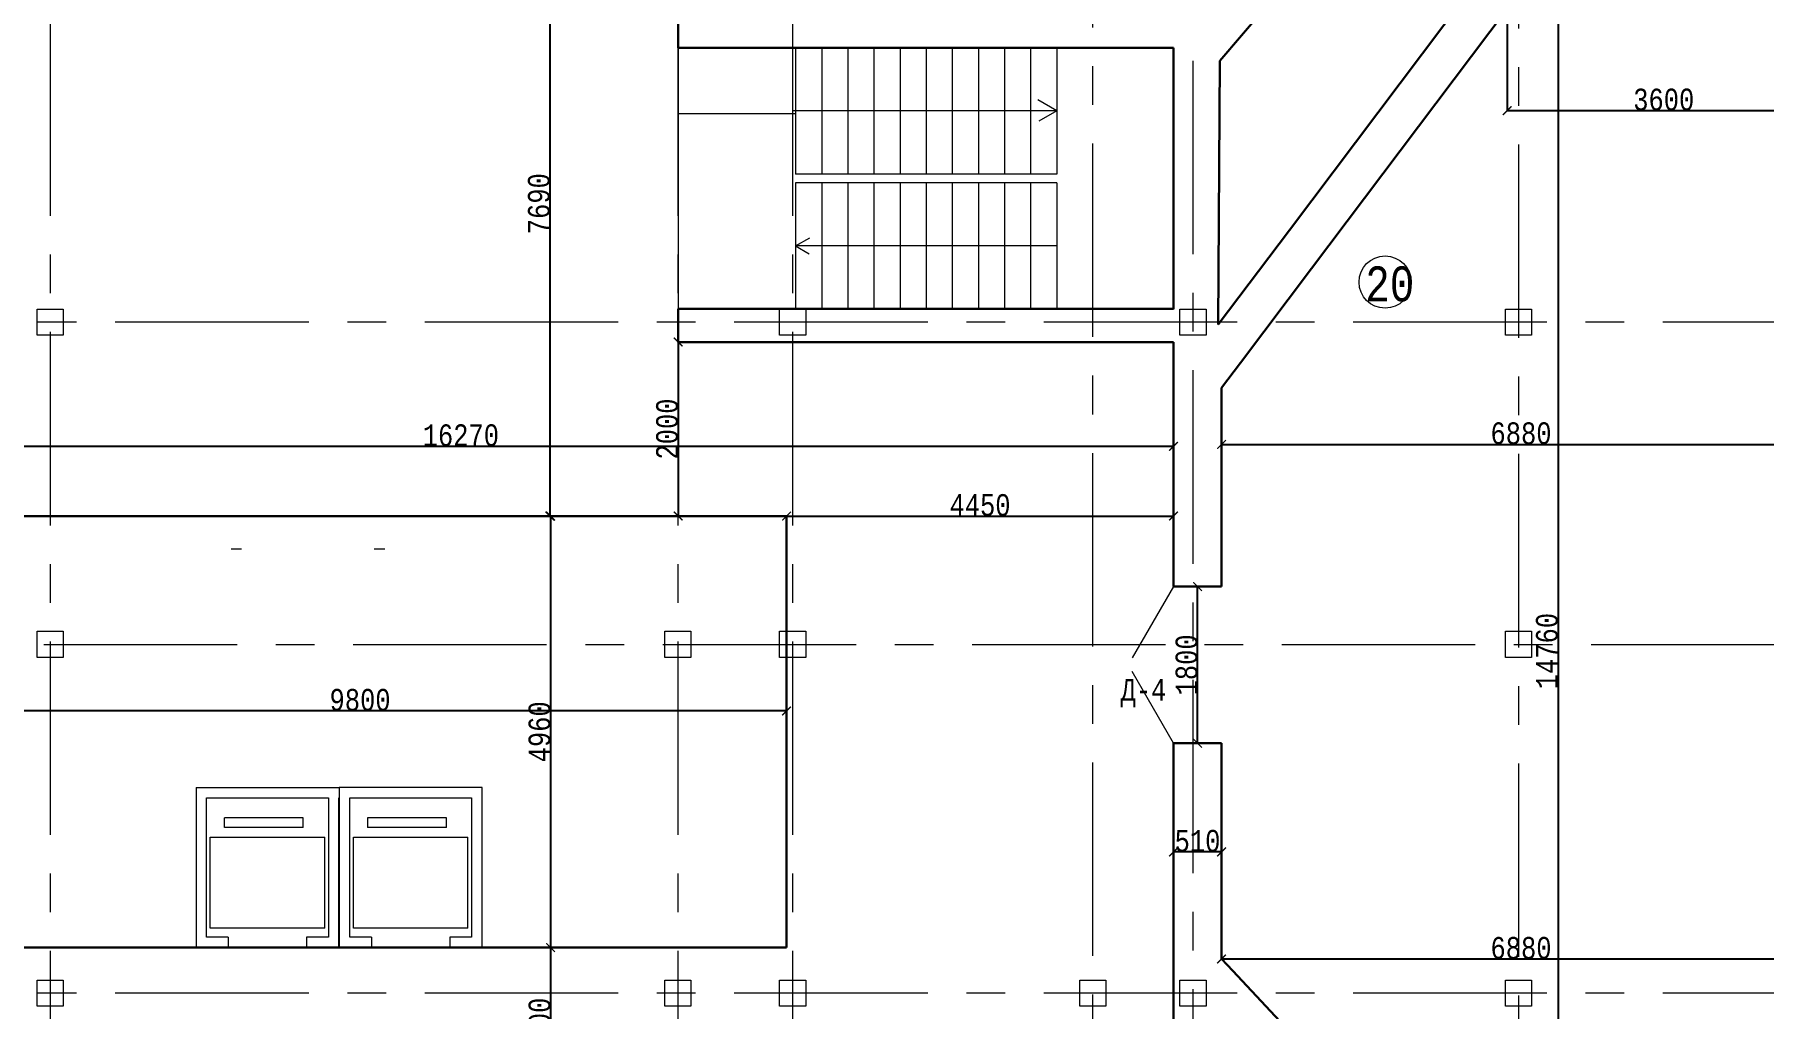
# Model space of a CAD drawing. Header units: millimetres. Extents: x -689206 to 4969298, y -1019800 to 703299.
# Drawn here: x 72604 to 92468, y -632938 to -621749 of the extents above; entities that cross this region are included whole.
import ezdxf

# ---------------------------------------------------------------- set-up
doc = ezdxf.new("R2010")
doc.units = ezdxf.units.MM
doc.linetypes.add('осеваяX2', pattern=[101.6, 63.5, -12.7, 12.7, -12.7])
for name, color, linetype, lineweight in [('несущие', 7, 'Continuous', 30), ('РАЗМЕРЫ', 7, 'Continuous', 9), ('стены', 7, 'Continuous', 20)]:
    doc.layers.add(name, color=color, linetype=linetype, lineweight=lineweight)
doc.layers.add('четотам', color=7, linetype='Continuous')
doc.styles.add('Аннотативный', font='isocteur.ttf', dxfattribs={"width": 0.7, "height": 250})
doc.dimstyles.new('Аннотативный', dxfattribs={"dimscale": 0, "dimtxt": 250, "dimasz": 100, "dimexe": 1.25, "dimexo": 0.625, "dimtad": 1, "dimdec": 0, "dimtxsty": 'Аннотативный', "dimblk": 'ARCHTICK', "dimcen": 2.5, "dimadec": 0, "dimazin": 0, "dimtfac": 1, "dimtdec": 0, "dimtmove": 0, "dimatfit": 3, "dimfxl": 1, "dimarcsym": 0})

# ---------------------------------------------------------------- blocks, each defined once
blk = doc.blocks.new('_ArchTick')
at = {"color": 0, "linetype": 'ByBlock', "const_width": 0.15}
blk.add_lwpolyline([(-0.5, -0.5), (0.5, 0.5)], dxfattribs=at)
blk = doc.blocks.new('*D2751')
at = {"layer": 'Defpoints', "color": 0, "lineweight": 5, "transparency": 16777216}
for p in [(86243, -626457), (93124, -626457), (93124, -626457)]:
    blk.add_point(p, dxfattribs=at)
at = {"layer": 'стены', "color": 0, "lineweight": -2, "transparency": 16777216}
for p, q in [((86243, -626456), (86243, -626456)), ((86243, -626457), (93124, -626457)), ((93124, -626456), (93124, -626456))]:
    blk.add_line(p, q, dxfattribs=at)
at = {"layer": 'стены', "color": 0, "lineweight": -2, "transparency": 16777216, "xscale": 100, "yscale": 100, "zscale": 100, "rotation": 180}
blk.add_blockref('_ArchTick', (86243, -626457), dxfattribs=at)
at = {"layer": 'стены', "color": 0, "lineweight": -2, "transparency": 16777216, "xscale": 100, "yscale": 100, "zscale": 100}
blk.add_blockref('_ArchTick', (93124, -626457), dxfattribs=at)
at = {"layer": 'стены', "color": 0, "lineweight": 5, "transparency": 16777216, "insert": (89683, -626331), "char_height": 250, "attachment_point": 5, "style": 'Аннотативный'}
blk.add_mtext('6880', dxfattribs=at)
blk = doc.blocks.new('*D2789')
at = {"layer": 'Defpoints', "color": 0, "linetype": 'ByBlock', "lineweight": 5, "transparency": 16777216}
for p in [(90108, -621455), (90108, -636210), (90108, -636210)]:
    blk.add_point(p, dxfattribs=at)
at = {"layer": 'РАЗМЕРЫ', "color": 0, "linetype": 'ByBlock', "lineweight": -2, "transparency": 16777216}
for p, q in [((90108, -621455), (90109, -621455)), ((90108, -621455), (90108, -636210)), ((90108, -636210), (90109, -636210))]:
    blk.add_line(p, q, dxfattribs=at)
at = {"layer": 'РАЗМЕРЫ', "color": 0, "linetype": 'ByBlock', "lineweight": -2, "transparency": 16777216, "xscale": 100, "yscale": 100, "zscale": 100}
for p, rotation in [((90108, -621455), 90), ((90108, -636210), 270)]:
    blk.add_blockref('_ArchTick', p, dxfattribs=dict(at, rotation=rotation))
at = {"layer": 'РАЗМЕРЫ', "color": 0, "linetype": 'ByBlock', "lineweight": 5, "transparency": 16777216, "insert": (89982, -628832), "char_height": 250, "attachment_point": 5, "rotation": 90, "style": 'Аннотативный'}
blk.add_mtext('14760', dxfattribs=at)
blk = doc.blocks.new('*D2859')
at = {"layer": 'Defpoints', "color": 0, "linetype": 'ByBlock', "lineweight": 5, "transparency": 16777216}
for p in [(85967, -628091), (85967, -628091), (85967, -629891)]:
    blk.add_point(p, dxfattribs=at)
at = {"layer": 'РАЗМЕРЫ', "color": 0, "linetype": 'ByBlock', "lineweight": -2, "transparency": 16777216}
for p, q in [((85967, -628091), (85968, -628091)), ((85967, -629891), (85967, -628091)), ((85967, -629891), (85968, -629891))]:
    blk.add_line(p, q, dxfattribs=at)
at = {"layer": 'РАЗМЕРЫ', "color": 0, "linetype": 'ByBlock', "lineweight": -2, "transparency": 16777216, "xscale": 100, "yscale": 100, "zscale": 100}
for p, rotation in [((85967, -628091), 90), ((85967, -629891), 270)]:
    blk.add_blockref('_ArchTick', p, dxfattribs=dict(at, rotation=rotation))
at = {"layer": 'РАЗМЕРЫ', "color": 0, "linetype": 'ByBlock', "lineweight": 5, "transparency": 16777216, "insert": (85841, -628991), "char_height": 250, "attachment_point": 5, "rotation": 90, "style": 'Аннотативный'}
blk.add_mtext('1800', dxfattribs=at)
blk = doc.blocks.new('*D2868')
at = {"layer": 'Defpoints', "color": 0, "linetype": 'ByBlock', "lineweight": 5, "transparency": 16777216}
for p in [(86242, -632370), (93124, -632370), (93124, -632370)]:
    blk.add_point(p, dxfattribs=at)
at = {"layer": 'РАЗМЕРЫ', "color": 0, "linetype": 'ByBlock', "lineweight": -2, "transparency": 16777216}
for p, q in [((86242, -632369), (86242, -632369)), ((86242, -632370), (93124, -632370)), ((93124, -632369), (93124, -632369))]:
    blk.add_line(p, q, dxfattribs=at)
at = {"layer": 'РАЗМЕРЫ', "color": 0, "linetype": 'ByBlock', "lineweight": -2, "transparency": 16777216, "xscale": 100, "yscale": 100, "zscale": 100, "rotation": 180}
blk.add_blockref('_ArchTick', (86242, -632370), dxfattribs=at)
at = {"layer": 'РАЗМЕРЫ', "color": 0, "linetype": 'ByBlock', "lineweight": -2, "transparency": 16777216, "xscale": 100, "yscale": 100, "zscale": 100}
blk.add_blockref('_ArchTick', (93124, -632370), dxfattribs=at)
at = {"layer": 'РАЗМЕРЫ', "color": 0, "linetype": 'ByBlock', "lineweight": 5, "transparency": 16777216, "insert": (89683, -632244), "char_height": 250, "attachment_point": 5, "style": 'Аннотативный'}
blk.add_mtext('6880', dxfattribs=at)
blk = doc.blocks.new('*D2888')
at = {"layer": 'Defpoints', "color": 0, "linetype": 'ByBlock', "lineweight": 5, "transparency": 16777216}
for p in [(71444, -627281), (81244, -627281), (71444, -629520)]:
    blk.add_point(p, dxfattribs=at)
at = {"layer": 'РАЗМЕРЫ', "color": 0, "linetype": 'ByBlock', "lineweight": -2, "transparency": 16777216}
for p, q in [((71444, -627282), (71444, -629521)), ((81244, -627282), (81244, -629521)), ((81244, -629520), (71444, -629520))]:
    blk.add_line(p, q, dxfattribs=at)
at = {"layer": 'РАЗМЕРЫ', "color": 0, "linetype": 'ByBlock', "lineweight": -2, "transparency": 16777216, "xscale": 100, "yscale": 100, "zscale": 100, "rotation": 180}
blk.add_blockref('_ArchTick', (71444, -629520), dxfattribs=at)
at = {"layer": 'РАЗМЕРЫ', "color": 0, "linetype": 'ByBlock', "lineweight": -2, "transparency": 16777216, "xscale": 100, "yscale": 100, "zscale": 100}
blk.add_blockref('_ArchTick', (81244, -629520), dxfattribs=at)
at = {"layer": 'РАЗМЕРЫ', "color": 0, "linetype": 'ByBlock', "lineweight": 5, "transparency": 16777216, "insert": (76344, -629394), "char_height": 250, "attachment_point": 5, "style": 'Аннотативный'}
blk.add_mtext('9800', dxfattribs=at)
blk = doc.blocks.new('*D2889')
at = {"layer": 'Defpoints', "color": 0, "linetype": 'ByBlock', "lineweight": 5, "transparency": 16777216}
for p in [(78525, -620102), (78525, -627281), (78525, -627281)]:
    blk.add_point(p, dxfattribs=at)
at = {"layer": 'РАЗМЕРЫ', "color": 0, "linetype": 'ByBlock', "lineweight": -2, "transparency": 16777216}
for p, q in [((78525, -620102), (78525, -627281)), ((78526, -620102), (78526, -620102)), ((78526, -627281), (78526, -627281))]:
    blk.add_line(p, q, dxfattribs=at)
at = {"layer": 'РАЗМЕРЫ', "color": 0, "linetype": 'ByBlock', "lineweight": -2, "transparency": 16777216, "xscale": 100, "yscale": 100, "zscale": 100}
for p, rotation in [((78525, -620102), 90), ((78525, -627281), 270)]:
    blk.add_blockref('_ArchTick', p, dxfattribs=dict(at, rotation=rotation))
at = {"layer": 'РАЗМЕРЫ', "color": 0, "linetype": 'ByBlock', "lineweight": 5, "transparency": 16777216, "insert": (78400, -623692), "char_height": 250, "attachment_point": 5, "rotation": 90, "style": 'Аннотативный'}
blk.add_mtext('7690', dxfattribs=at)
blk = doc.blocks.new('*D2891')
at = {"layer": 'Defpoints', "color": 0, "linetype": 'ByBlock', "lineweight": 5, "transparency": 16777216}
for p in [(79999, -625281), (79999, -627281), (79999, -627281)]:
    blk.add_point(p, dxfattribs=at)
at = {"layer": 'РАЗМЕРЫ', "color": 0, "linetype": 'ByBlock', "lineweight": -2, "transparency": 16777216}
for p, q in [((79999, -625281), (80000, -625281)), ((79999, -625281), (79999, -627281)), ((79999, -627281), (80000, -627281))]:
    blk.add_line(p, q, dxfattribs=at)
at = {"layer": 'РАЗМЕРЫ', "color": 0, "linetype": 'ByBlock', "lineweight": -2, "transparency": 16777216, "xscale": 100, "yscale": 100, "zscale": 100}
for p, rotation in [((79999, -625281), 90), ((79999, -627281), 270)]:
    blk.add_blockref('_ArchTick', p, dxfattribs=dict(at, rotation=rotation))
at = {"layer": 'РАЗМЕРЫ', "color": 0, "linetype": 'ByBlock', "lineweight": 5, "transparency": 16777216, "insert": (79873, -626281), "char_height": 250, "attachment_point": 5, "rotation": 90, "style": 'Аннотативный'}
blk.add_mtext('2000', dxfattribs=at)
blk = doc.blocks.new('*D2892')
at = {"layer": 'Defpoints', "color": 0, "linetype": 'ByBlock', "lineweight": 5, "transparency": 16777216}
for p in [(78524, -627281), (78527, -632239), (78533, -632239)]:
    blk.add_point(p, dxfattribs=at)
at = {"layer": 'РАЗМЕРЫ', "color": 0, "linetype": 'ByBlock', "lineweight": -2, "transparency": 16777216}
for p, q in [((78525, -627281), (78534, -627281)), ((78533, -627281), (78533, -632239)), ((78528, -632239), (78534, -632239))]:
    blk.add_line(p, q, dxfattribs=at)
at = {"layer": 'РАЗМЕРЫ', "color": 0, "linetype": 'ByBlock', "lineweight": -2, "transparency": 16777216, "xscale": 100, "yscale": 100, "zscale": 100}
for p, rotation in [((78533, -627281), 90), ((78533, -632239), 270)]:
    blk.add_blockref('_ArchTick', p, dxfattribs=dict(at, rotation=rotation))
at = {"layer": 'РАЗМЕРЫ', "color": 0, "linetype": 'ByBlock', "lineweight": 5, "transparency": 16777216, "insert": (78407, -629760), "char_height": 250, "attachment_point": 5, "rotation": 90, "style": 'Аннотативный'}
blk.add_mtext('4960', dxfattribs=at)
blk = doc.blocks.new('*D2893')
at = {"layer": 'Defpoints', "color": 0, "linetype": 'ByBlock', "lineweight": 5, "transparency": 16777216}
for p in [(78527, -632239), (78534, -634091), (79145, -634091)]:
    blk.add_point(p, dxfattribs=at)
at = {"layer": 'РАЗМЕРЫ', "color": 0, "linetype": 'ByBlock', "lineweight": -2, "transparency": 16777216}
for p, q in [((78528, -632239), (78535, -632239)), ((78534, -632239), (78534, -634091)), ((79145, -634091), (78533, -634091))]:
    blk.add_line(p, q, dxfattribs=at)
at = {"layer": 'РАЗМЕРЫ', "color": 0, "linetype": 'ByBlock', "lineweight": -2, "transparency": 16777216, "xscale": 100, "yscale": 100, "zscale": 100}
for p, rotation in [((78534, -632239), 90), ((78534, -634091), 270)]:
    blk.add_blockref('_ArchTick', p, dxfattribs=dict(at, rotation=rotation))
at = {"layer": 'РАЗМЕРЫ', "color": 0, "linetype": 'ByBlock', "lineweight": 5, "transparency": 16777216, "insert": (78408, -633165), "char_height": 250, "attachment_point": 5, "rotation": 90, "style": 'Аннотативный'}
blk.add_mtext('2000', dxfattribs=at)
blk = doc.blocks.new('*D2923')
at = {"layer": 'Defpoints', "color": 0, "lineweight": 5, "ltscale": 150, "transparency": 16777216}
for p in [(89523, -621455), (93123, -621455), (93123, -622623)]:
    blk.add_point(p, dxfattribs=at)
at = {"layer": 'РАЗМЕРЫ', "color": 0, "lineweight": -2, "ltscale": 150, "transparency": 16777216}
for p, q in [((89523, -621456), (89523, -622624)), ((93123, -621456), (93123, -622624)), ((89523, -622623), (93123, -622623))]:
    blk.add_line(p, q, dxfattribs=at)
at = {"layer": 'РАЗМЕРЫ', "color": 0, "lineweight": -2, "ltscale": 150, "transparency": 16777216, "xscale": 100, "yscale": 100, "zscale": 100, "rotation": 180}
blk.add_blockref('_ArchTick', (89523, -622623), dxfattribs=at)
at = {"layer": 'РАЗМЕРЫ', "color": 0, "lineweight": -2, "ltscale": 150, "transparency": 16777216, "xscale": 100, "yscale": 100, "zscale": 100}
blk.add_blockref('_ArchTick', (93123, -622623), dxfattribs=at)
at = {"layer": 'РАЗМЕРЫ', "color": 0, "lineweight": 5, "ltscale": 150, "transparency": 16777216, "insert": (91323, -622497), "char_height": 250, "attachment_point": 5, "style": 'Аннотативный'}
blk.add_mtext('3600', dxfattribs=at)
blk = doc.blocks.new('*D2931')
at = {"layer": 'Defpoints', "color": 0, "linetype": 'ByBlock', "lineweight": 5, "ltscale": 35, "transparency": 16777216}
for p in [(85690, -630930), (86243, -630930), (85690, -631140)]:
    blk.add_point(p, dxfattribs=at)
at = {"layer": 'РАЗМЕРЫ', "color": 0, "linetype": 'ByBlock', "lineweight": -2, "ltscale": 35, "transparency": 16777216}
for p, q in [((85690, -630930), (85690, -631141)), ((86243, -630930), (86243, -631141)), ((86243, -631140), (85690, -631140))]:
    blk.add_line(p, q, dxfattribs=at)
at = {"layer": 'РАЗМЕРЫ', "color": 0, "linetype": 'ByBlock', "lineweight": -2, "ltscale": 35, "transparency": 16777216, "xscale": 100, "yscale": 100, "zscale": 100, "rotation": 180}
blk.add_blockref('_ArchTick', (85690, -631140), dxfattribs=at)
at = {"layer": 'РАЗМЕРЫ', "color": 0, "linetype": 'ByBlock', "lineweight": -2, "ltscale": 35, "transparency": 16777216, "xscale": 100, "yscale": 100, "zscale": 100}
blk.add_blockref('_ArchTick', (86243, -631140), dxfattribs=at)
at = {"layer": 'РАЗМЕРЫ', "color": 0, "linetype": 'ByBlock', "lineweight": 5, "ltscale": 35, "transparency": 16777216, "insert": (85966, -631014), "char_height": 250, "attachment_point": 5, "style": 'Аннотативный'}
blk.add_mtext('510', dxfattribs=at)
blk = doc.blocks.new('*D2932')
at = {"layer": 'Defpoints', "color": 0, "linetype": 'ByBlock', "lineweight": 5, "ltscale": 35, "transparency": 16777216}
for p in [(69314, -625281), (85690, -625281), (69314, -626480)]:
    blk.add_point(p, dxfattribs=at)
at = {"layer": 'РАЗМЕРЫ', "color": 0, "linetype": 'ByBlock', "lineweight": -2, "ltscale": 35, "transparency": 16777216}
for p, q in [((69314, -625282), (69314, -626481)), ((85690, -625282), (85690, -626481)), ((85690, -626480), (69314, -626480))]:
    blk.add_line(p, q, dxfattribs=at)
at = {"layer": 'РАЗМЕРЫ', "color": 0, "linetype": 'ByBlock', "lineweight": -2, "ltscale": 35, "transparency": 16777216, "xscale": 100, "yscale": 100, "zscale": 100, "rotation": 180}
blk.add_blockref('_ArchTick', (69314, -626480), dxfattribs=at)
at = {"layer": 'РАЗМЕРЫ', "color": 0, "linetype": 'ByBlock', "lineweight": -2, "ltscale": 35, "transparency": 16777216, "xscale": 100, "yscale": 100, "zscale": 100}
blk.add_blockref('_ArchTick', (85690, -626480), dxfattribs=at)
at = {"layer": 'РАЗМЕРЫ', "color": 0, "linetype": 'ByBlock', "lineweight": 5, "ltscale": 35, "transparency": 16777216, "insert": (77502, -626354), "char_height": 250, "attachment_point": 5, "style": 'Аннотативный'}
blk.add_mtext('16270', dxfattribs=at)
blk = doc.blocks.new('*D2933')
at = {"layer": 'Defpoints', "color": 0, "linetype": 'ByBlock', "lineweight": 5, "ltscale": 35, "transparency": 16777216}
for p in [(81244, -627281), (85690, -627281), (85690, -627281)]:
    blk.add_point(p, dxfattribs=at)
at = {"layer": 'РАЗМЕРЫ', "color": 0, "linetype": 'ByBlock', "lineweight": -2, "ltscale": 35, "transparency": 16777216}
for p, q in [((81244, -627281), (81244, -627280)), ((81244, -627281), (85690, -627281)), ((85690, -627281), (85690, -627280))]:
    blk.add_line(p, q, dxfattribs=at)
at = {"layer": 'РАЗМЕРЫ', "color": 0, "linetype": 'ByBlock', "lineweight": -2, "ltscale": 35, "transparency": 16777216, "xscale": 100, "yscale": 100, "zscale": 100, "rotation": 180}
blk.add_blockref('_ArchTick', (81244, -627281), dxfattribs=at)
at = {"layer": 'РАЗМЕРЫ', "color": 0, "linetype": 'ByBlock', "lineweight": -2, "ltscale": 35, "transparency": 16777216, "xscale": 100, "yscale": 100, "zscale": 100}
blk.add_blockref('_ArchTick', (85690, -627281), dxfattribs=at)
at = {"layer": 'РАЗМЕРЫ', "color": 0, "linetype": 'ByBlock', "lineweight": 5, "ltscale": 35, "transparency": 16777216, "insert": (83467, -627156), "char_height": 250, "attachment_point": 5, "style": 'Аннотативный'}
blk.add_mtext('4450', dxfattribs=at)

msp = doc.modelspace()

# ---------------------------------------------------------------- linework, layer by layer
at = {"layer": 'несущие', "color": 0}
for p, q in [((89319.6, -620944.9), (87021.2, -623996.1)), ((89523.1, -621454.9), (87276.2, -624437.8))]:
    msp.add_line(p, q, dxfattribs=at)
at = {"layer": 'РАЗМЕРЫ', "linetype": 'осеваяX2', "lineweight": 5, "ltscale": 35}
for p, q in [((72784.2, -607385.9), (72784.2, -657227.2)), ((79994.2, -607385.9), (79994.2, -657227.2)), ((84764.2, -657227.2), (84764.2, -607385.9)), ((85913.9, -622049.8), (85913.9, -657227.2)), ((111314.2, -625052.9), (44261.5, -625052.9)), ((111314.2, -632762.9), (44261.5, -632762.9))]:
    msp.add_line(p, q, dxfattribs=at)
at = {"layer": 'РАЗМЕРЫ', "linetype": 'ByBlock', "lineweight": 30}
for p, q in [((79998.8, -621901.3), (79998.8, -621521.3)), ((85689.8, -621901.3), (79998.8, -621901.3)), ((87021.2, -623996.1), (86204.6, -625080.1)), ((87276.2, -624437.8), (86459.6, -625521.8)), ((79998.8, -625281.3), (79998.8, -624901.3)), ((79998.8, -624901.3), (85686.7, -624901.3)), ((85688.2, -625281.3), (79998.8, -625281.3)), ((85688.2, -625281.3), (85689.8, -625281.3)), ((86459.6, -625521.8), (86243.3, -625809)), ((81244.3, -627281.3), (71444.2, -627281.3)), ((81244.3, -632236.9), (81244.3, -627281.3)), ((86242.6, -632371.1), (86243.3, -629891.3)), ((71444.2, -632236.9), (79569.1, -632236.9)), ((79569.1, -632236.9), (81244.3, -632236.9)), ((86371.5, -632507.1), (86241.6, -632370)), ((87182.6, -633375.5), (86371.5, -632507.1))]:
    msp.add_line(p, q, dxfattribs=at)
at = {"layer": 'РАЗМЕРЫ', "lineweight": 30}
msp.add_line((86719.3, -621469.4), (86224.3, -622049.4), dxfattribs=at)
at = {"layer": 'РАЗМЕРЫ', "linetype": 'ByBlock', "lineweight": 20}
for p, q in [((79998.8, -621901.3), (79998.8, -624901.3)), ((84348.8, -621901.3), (81348.8, -621901.3)), ((85689.8, -621901.3), (84348.8, -621901.3)), ((81348.8, -622661.3), (79998.8, -622661.3)), ((84348.8, -624901.3), (81348.8, -624901.3)), ((84048.8, -624901.3), (84348.8, -624901.3)), ((84348.8, -624901.3), (85698.8, -624901.3)), ((78147.1, -627281.3), (76627.1, -627281.3)), ((74981.5, -627661.3), (74861.5, -627661.3)), ((76627.1, -627661.3), (76507.1, -627661.3))]:
    msp.add_line(p, q, dxfattribs=at)
at = {"layer": 'РАЗМЕРЫ', "linetype": 'ByBlock', "lineweight": 13}
for p, q in [((81348.8, -621901.3), (81348.8, -623351.3)), ((81648.8, -621901.3), (81648.8, -623351.3)), ((81948.8, -621901.3), (81948.8, -623351.3)), ((82248.8, -621901.3), (82248.8, -623351.3)), ((82548.8, -621901.3), (82548.8, -623351.3)), ((82848.8, -621901.3), (82848.8, -623351.3)), ((83148.8, -621901.3), (83148.8, -623351.3)), ((83448.8, -621901.3), (83448.8, -623351.3)), ((83748.8, -621901.3), (83748.8, -623351.3)), ((84048.8, -621901.3), (84048.8, -623351.3)), ((84348.8, -621901.3), (84348.8, -623351.3)), ((84348.8, -622626.3), (84131.1, -622500.6)), ((84348.8, -622626.3), (81314.2, -622626.3)), ((84348.8, -622626.3), (84144, -622744.6)), ((84348.8, -623351.3), (81348.8, -623351.3)), ((81348.8, -623451.3), (81348.8, -624901.3)), ((84348.8, -623451.3), (81348.8, -623451.3)), ((81648.8, -623451.3), (81648.8, -624901.3)), ((81948.8, -623451.3), (81948.8, -624901.3)), ((82248.8, -623451.3), (82248.8, -624901.3)), ((82548.8, -623451.3), (82548.8, -624901.3)), ((82848.8, -623451.3), (82848.8, -624901.3)), ((83148.8, -623451.3), (83148.8, -624901.3)), ((83448.8, -623451.3), (83448.8, -624901.3)), ((83748.8, -623451.3), (83748.8, -624901.3)), ((84048.8, -623451.3), (84048.8, -624901.3)), ((84348.8, -623451.3), (84348.8, -624901.3)), ((81348.8, -624176.3), (81510.1, -624083.2)), ((84348.8, -624176.3), (81348.8, -624176.3)), ((81348.8, -624176.3), (81505.7, -624266.9)), ((74459.5, -630398.7), (74459.5, -632238.7)), ((74459.5, -630398.7), (76105.1, -630398.7)), ((76105.1, -630398.7), (76105.1, -632238.7)), ((77745.1, -630398.7), (76105.1, -630398.7)), ((77745.1, -630518.7), (77745.1, -630398.7)), ((76099.5, -632238.7), (76099.5, -630518.7)), ((77745.1, -632238.7), (77745.1, -630518.7)), ((74785.5, -630858.7), (74785.5, -630748.7)), ((75691.5, -630858.7), (75691.5, -630748.7)), ((77337.1, -630858.7), (77337.1, -630748.7))]:
    msp.add_line(p, q, dxfattribs=at)
at = {"layer": 'стены', "linetype": 'осеваяX2', "lineweight": 5, "ltscale": 35}
for p, q in [((81314.2, -607385.9), (81314.2, -657227.2)), ((89654.3, -608787.4), (89654.3, -657227.2)), ((44261.5, -628754.9), (111314.2, -628754.9))]:
    msp.add_line(p, q, dxfattribs=at)
at = {"layer": 'стены', "lineweight": 30}
for p, q in [((85689.8, -624901.3), (85689.8, -621901.3)), ((86224.3, -622049.4), (86204.6, -625080.1)), ((85689.8, -628091), (85689.8, -625281.3)), ((86243.3, -628091), (86243.3, -625809)), ((85689.8, -628091), (86243.3, -628091)), ((85689.8, -636030.8), (85689.8, -629891.4)), ((86243.3, -629891.4), (85689.8, -629891.4))]:
    msp.add_line(p, q, dxfattribs=at)
at = {"layer": 'стены', "lineweight": 9}
for p, q in [((85689.8, -628091), (85216, -628911.6)), ((85689.8, -629891.4), (85214.5, -629068.2))]:
    msp.add_line(p, q, dxfattribs=at)
at = {"layer": 'стены', "color": 18, "lineweight": 13, "true_color": 0x000000}
for p, q in [((74579.5, -632118.7), (74579.5, -630518.7)), ((74579.5, -630518.7), (75979.5, -630518.7)), ((75979.5, -630518.7), (75979.5, -632118.7)), ((76225.1, -632118.7), (76225.1, -630518.7)), ((76225.1, -630518.7), (77625.1, -630518.7)), ((77625.1, -630518.7), (77625.1, -632118.7)), ((75691.5, -630748.7), (74785.5, -630748.7)), ((75691.5, -630858.7), (74785.5, -630858.7)), ((77337.1, -630748.7), (76431.1, -630748.7)), ((76431.1, -630748.7), (76431.1, -630858.7)), ((77337.1, -630858.7), (76431.1, -630858.7)), ((77337.1, -630858.7), (77134.6, -630858.7)), ((74621.5, -632015.7), (74621.5, -630968.7)), ((74621.5, -630968.7), (75937.5, -630968.7)), ((75937.5, -632015.7), (75937.5, -630968.7)), ((76267.1, -632015.7), (76267.1, -630968.7)), ((76267.1, -630968.7), (77583.1, -630968.7)), ((77583.1, -632015.7), (77583.1, -630968.7)), ((75937.5, -632015.7), (74621.5, -632015.7)), ((77583.1, -632015.7), (76267.1, -632015.7)), ((74829.5, -632118.7), (74579.5, -632118.7)), ((74829.5, -632118.7), (74829.5, -632238.7)), ((75979.5, -632118.7), (75729.5, -632118.7)), ((75729.5, -632118.7), (75729.5, -632238.7)), ((75979.5, -632118.7), (75937.5, -632118.7)), ((76475.1, -632118.7), (76225.1, -632118.7)), ((76475.1, -632118.7), (76475.1, -632238.7)), ((77625.1, -632118.7), (77375.1, -632118.7)), ((77375.1, -632118.7), (77375.1, -632238.7)), ((77625.1, -632118.7), (77583.1, -632118.7))]:
    msp.add_line(p, q, dxfattribs=at)
at = {"layer": 'стены', "color": 18, "lineweight": 25, "true_color": 0x000000}
msp.add_line((78527.1, -632238.7), (78157.1, -632238.7), dxfattribs=at)
at = {"layer": 'стены', "lineweight": 20}
for points in [[(72634.2, -624902.9), (72934.2, -624902.9), (72934.2, -625202.9), (72634.2, -625202.9)], [(89504.3, -624902.9), (89804.3, -624902.9), (89804.3, -625202.9), (89504.3, -625202.9)], [(72634.2, -628604.9), (72934.2, -628604.9), (72934.2, -628904.9), (72634.2, -628904.9)], [(79844.2, -628604.9), (80144.2, -628604.9), (80144.2, -628904.9), (79844.2, -628904.9)], [(81164.2, -628604.9), (81464.2, -628604.9), (81464.2, -628904.9), (81164.2, -628904.9)], [(89504.3, -628604.9), (89804.3, -628604.9), (89804.3, -628904.9), (89504.3, -628904.9)], [(72634.2, -632612.9), (72934.2, -632612.9), (72934.2, -632912.9), (72634.2, -632912.9)], [(79844.2, -632612.9), (80144.2, -632612.9), (80144.2, -632912.9), (79844.2, -632912.9)], [(81164.2, -632612.9), (81464.2, -632612.9), (81464.2, -632912.9), (81164.2, -632912.9)], [(84614.2, -632612.9), (84914.2, -632612.9), (84914.2, -632912.9), (84614.2, -632912.9)], [(89504.3, -632612.9), (89804.3, -632612.9), (89804.3, -632912.9), (89504.3, -632912.9)]]:
    msp.add_lwpolyline(points, close=True, dxfattribs=at)
at = {"layer": 'стены'}
for points in [[(81164.2, -624902.9), (81464.2, -624902.9), (81464.2, -625202.9), (81164.2, -625202.9)], [(85763.9, -624902.9), (86063.9, -624902.9), (86063.9, -625202.9), (85763.9, -625202.9)], [(85763.9, -632612.9), (86063.9, -632612.9), (86063.9, -632912.9), (85763.9, -632912.9)]]:
    msp.add_lwpolyline(points, close=True, dxfattribs=at)
at = {"layer": 'четотам', "lineweight": 13}
msp.add_circle((88121.5, -624592.6), 300, dxfattribs=at)

# ---------------------------------------------------------------- texts
at = {"layer": 'РАЗМЕРЫ', "lineweight": 13, "ltscale": 150, "insert": (87893.4, -624412.7), "char_height": 401.1, "width": 1460, "attachment_point": 1, "style": 'Аннотативный'}
msp.add_mtext('20', dxfattribs=at)
at = {"layer": 'РАЗМЕРЫ', "lineweight": 20, "ltscale": 150, "insert": (85081.5, -629152), "char_height": 250, "width": 922.913, "attachment_point": 1, "style": 'Аннотативный'}
msp.add_mtext('Д-4', dxfattribs=at)

# ---------------------------------------------------------------- dimensions: what is measured, and where the dimension line sits
at = {"layer": 'РАЗМЕРЫ', "linetype": 'ByBlock', "lineweight": 5}
for base, p1, p2, text, picture, middle in [((78525.2, -627281.3), (78525.2, -620102.3), (78525.2, -627281.3), '7690', '*D2889', (78399.6, -623691.8)), ((78532.8, -632238.7), (78524, -627281.3), (78527.1, -632238.7), '4960', '*D2892', (78407.2, -629760)), ((78534.1, -634091.2), (78527.1, -632238.7), (79145.4, -634091.2), '2000', '*D2893', (78408.4, -633164.9))]:
    dim = msp.add_linear_dim(base=base, p1=p1, p2=p2, angle=90, text=text, dimstyle='Аннотативный', dxfattribs=at)
    dim.commit()
    dim.dimension.update_dxf_attribs({"geometry": picture, "text_midpoint": middle})
at = {"layer": 'РАЗМЕРЫ', "lineweight": 5, "ltscale": 150}
dim = msp.add_linear_dim(base=(93123.5, -622622.6), p1=(89523.1, -621454.9), p2=(93123.5, -621454.9), dimstyle='Аннотативный', dxfattribs=at)
dim.commit()
dim.dimension.update_dxf_attribs({"geometry": '*D2923', "text_midpoint": (91323.3, -622496.9)})
at = {"layer": 'РАЗМЕРЫ', "color": 18, "linetype": 'ByBlock', "lineweight": 5, "true_color": 0x000000}
dim = msp.add_linear_dim(base=(90107.6, -636210), p1=(90107.6, -621454.9), p2=(90107.6, -636210), angle=90, text='14760', dimstyle='Аннотативный', dxfattribs=at)
dim.commit()
dim.dimension.update_dxf_attribs({"geometry": '*D2789', "text_midpoint": (89982, -628832.5)})
at = {"layer": 'РАЗМЕРЫ', "linetype": 'ByBlock', "lineweight": 5, "ltscale": 35}
for p1, p2, distance, text, picture, middle in [((85689.8, -625281.3), (69314.2, -625281.3), 1198.2, '16270', '*D2932', (77502, -626353.9)), ((86243, -630929.5), (85689.8, -630929.5), 210, '510', '*D2931', (85966.4, -631013.9))]:
    dim = msp.add_aligned_dim(p1=p1, p2=p2, distance=distance, text=text, dimstyle='Аннотативный', dxfattribs=at)
    dim.commit()
    dim.dimension.update_dxf_attribs({"geometry": picture, "text_midpoint": middle})
at = {"layer": 'РАЗМЕРЫ', "linetype": 'ByBlock', "lineweight": 5}
dim = msp.add_linear_dim(base=(79998.8, -627281.3), p1=(79998.8, -625281.3), p2=(79998.8, -627281.3), angle=90, dimstyle='Аннотативный', dxfattribs=at)
dim.commit()
dim.dimension.update_dxf_attribs({"geometry": '*D2891', "text_midpoint": (79873.2, -626281.3)})
at = {"layer": 'РАЗМЕРЫ', "linetype": 'ByBlock', "lineweight": 5, "ltscale": 35}
dim = msp.add_linear_dim(base=(85689.8, -627281.3), p1=(81244.3, -627281.3), p2=(85689.8, -627281.3), text='4450', dimstyle='Аннотативный', dxfattribs=at)
dim.commit()
dim.dimension.update_dxf_attribs({"geometry": '*D2933', "text_midpoint": (83467, -627155.7)})
at = {"layer": 'РАЗМЕРЫ', "linetype": 'ByBlock', "lineweight": 5}
dim = msp.add_linear_dim(base=(71444.2, -629519.7), p1=(81244.3, -627281.3), p2=(71444.2, -627281.3), dimstyle='Аннотативный', dxfattribs=at)
dim.commit()
dim.dimension.update_dxf_attribs({"geometry": '*D2888', "text_midpoint": (76344.2, -629394.1)})
at = {"layer": 'РАЗМЕРЫ', "color": 18, "linetype": 'ByBlock', "lineweight": 5, "true_color": 0x000000}
dim = msp.add_aligned_dim(p1=(85966.5, -629891.4), p2=(85966.5, -628091), distance=0, dimstyle='Аннотативный', dxfattribs=at)
dim.commit()
dim.dimension.update_dxf_attribs({"geometry": '*D2859', "text_midpoint": (85840.9, -628991.2)})
at = {"layer": 'РАЗМЕРЫ', "linetype": 'ByBlock', "lineweight": 5}
dim = msp.add_linear_dim(base=(93123.6, -632370), p1=(86241.6, -632370), p2=(93123.6, -632370), text='6880', dimstyle='Аннотативный', dxfattribs=at)
dim.commit()
dim.dimension.update_dxf_attribs({"geometry": '*D2868', "text_midpoint": (89682.6, -632244.3)})
at = {"layer": 'стены', "lineweight": 5}
dim = msp.add_aligned_dim(p1=(86243.3, -626456.8), p2=(93123.5, -626456.8), distance=0, dimstyle='Аннотативный', dxfattribs=at)
dim.commit()
dim.dimension.update_dxf_attribs({"geometry": '*D2751', "text_midpoint": (89683.4, -626331.2)})

doc.saveas('drawing.dxf')
